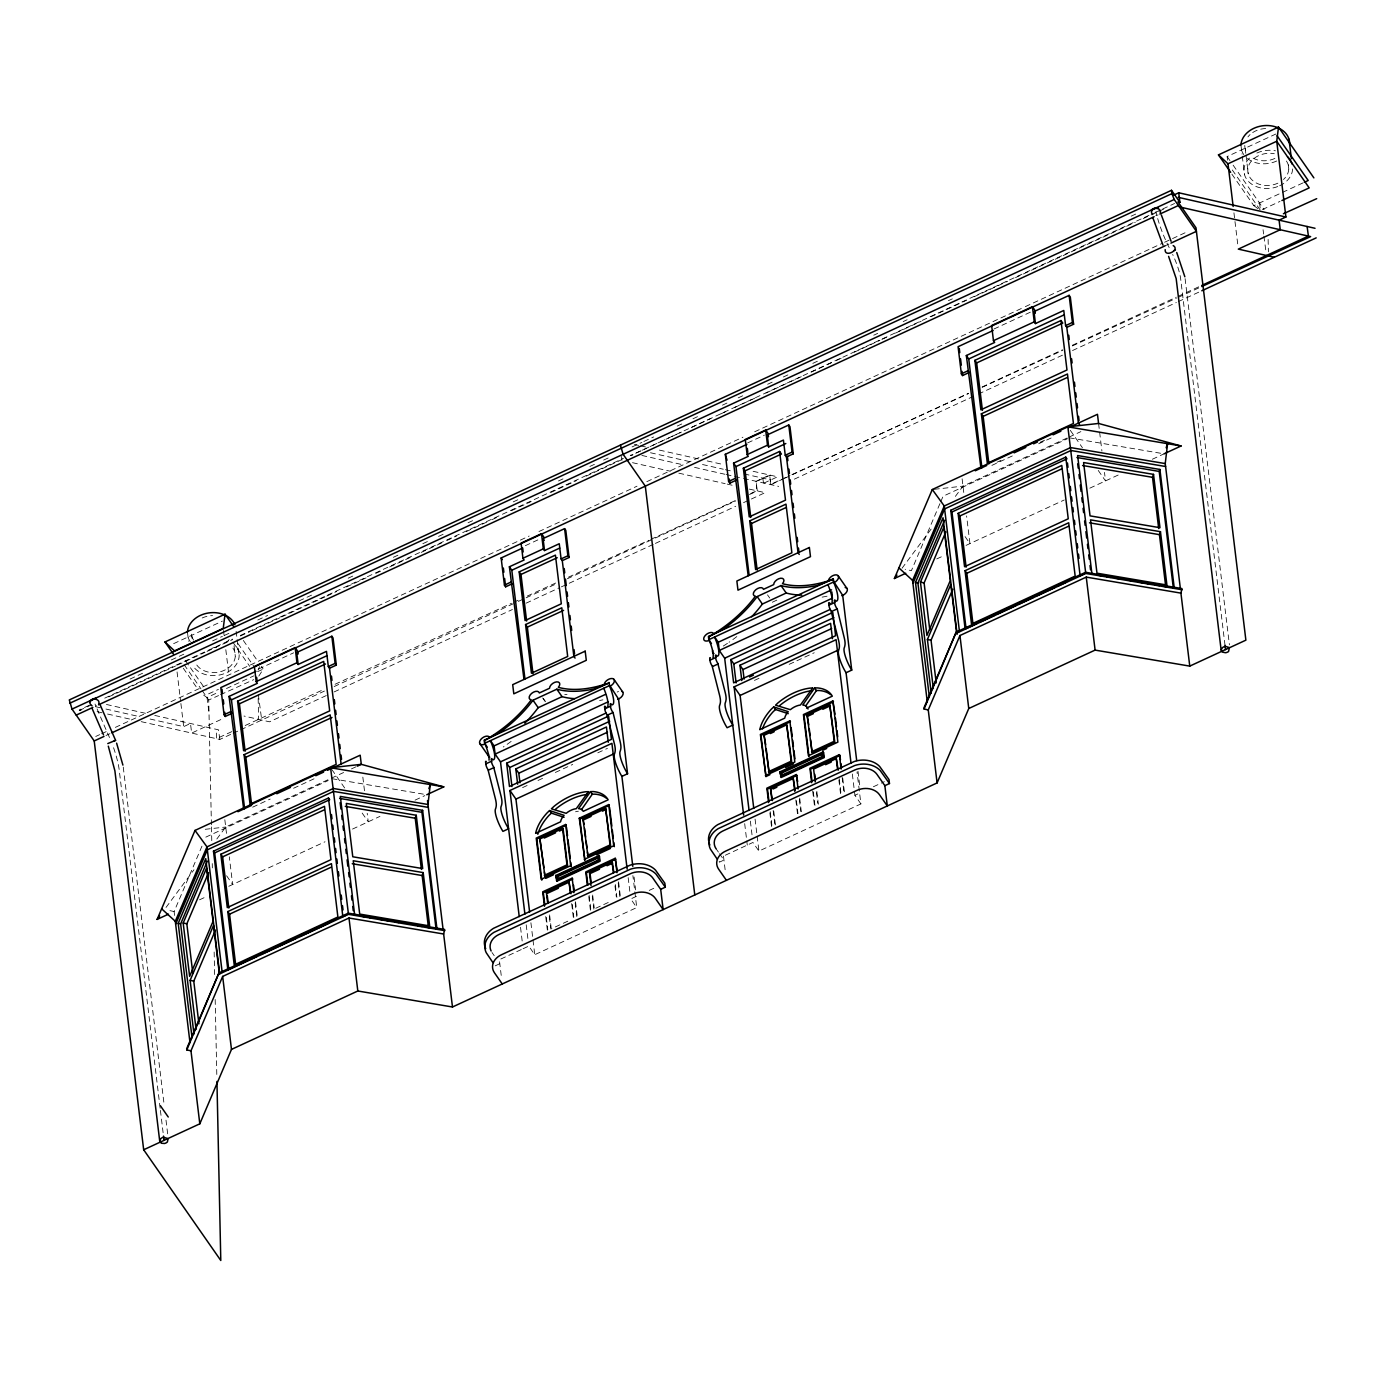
<?xml version="1.0" encoding="UTF-8"?>
<svg xmlns="http://www.w3.org/2000/svg" width="1386" height="1386" viewBox="0 0 1386 1386"><rect width="100%" height="100%" fill="white"/><g stroke="black" fill="none" stroke-linecap="round" stroke-linejoin="round"><path stroke-width="0.75" stroke-dasharray="5 3.75" d="M174.601 915.453L174.116 911.555L203.482 842.584M939.916 503.655L911.399 570.668L905.162 569.282M940.765 501.697L943.086 496.24L1067.463 438.738M258.056 669.975L259.615 666.649M258.818 676.091L263.271 669.091L261.365 666.354M166.025 907.432L193.953 869.802M216.822 838.998L225.71 827.026L343.607 772.522M902.026 568.26L932.518 527.2M955.37 496.396L962.993 486.139L1067.133 437.993M173.648 643.641L222.366 621.119M1227.563 160.17L1227.13 156.549L1275.848 134.026M130.076 679.053L143.815 672.695M171.327 659.961L185.083 653.603M212.595 640.886L222.418 636.347M224.393 635.446L230.284 632.709M257.796 619.992L267.619 615.453M299.064 600.918L312.82 594.559M348.181 578.205L354.071 575.467M393.381 557.311L401.23 553.672M422.851 543.676L430.717 540.038M438.565 536.399L444.473 533.679M468.052 522.782L475.9 519.144M513.236 501.888L521.101 498.25M558.437 480.977L566.302 477.356M589.882 466.441L595.772 463.721M603.638 460.083L611.486 456.462M632.051 446.95L641.874 442.411M643.832 441.493L653.655 436.954M677.234 426.056L683.142 423.336M692.965 418.78L698.856 416.06M722.435 405.162L728.326 402.425M738.149 397.886L744.057 395.166M767.636 384.269L773.527 381.531M783.35 376.992L789.24 374.272M812.82 363.357L818.71 360.637M873.734 335.204L877.667 333.385M903.204 321.569L907.137 319.75M948.405 300.675L952.338 298.856M1131.149 216.181L1137.04 213.461M88.999 705.422L79.175 709.961L81.081 710.394M104.73 698.146L232.45 639.102M240.315 635.464L623.475 458.298M640.176 451.16L630.353 455.699L1152.961 213.479M1154.936 212.578L1160.827 209.84M1162.802 208.939L1174.583 203.482M79.245 710.516L94.958 703.239M108.714 696.881L175.537 665.99M177.495 665.089L205.007 652.373M206.964 651.455L220.72 645.096M222.696 644.195L232.519 639.656M240.367 636.018L250.208 631.479M252.165 630.561L279.677 617.844M281.635 616.943L295.391 610.568M297.366 609.667L324.878 596.95M326.836 596.032L336.659 591.493M346.483 586.954L366.129 577.875M375.952 573.319L381.86 570.599M389.709 566.961L411.33 556.964M421.153 552.425L444.733 541.528M446.708 540.609L456.531 536.07M466.354 531.531L489.934 520.634M491.891 519.715L497.782 516.995M511.538 510.637L531.202 501.541M550.848 492.463L576.385 480.647M586.209 476.108L621.586 459.754M642.134 450.259L669.646 437.526M671.604 436.625L681.444 432.085M691.267 427.546L710.914 418.451M720.737 413.912L726.628 411.192M734.493 407.553L756.115 397.557M765.938 393.018L801.299 376.663M811.122 372.124L834.701 361.209M836.676 360.308L842.567 357.588M854.365 352.131L879.902 340.315M881.86 339.414L887.768 336.694M895.616 333.056L921.17 321.24M930.994 316.701L966.354 300.346M974.219 296.708L1007.622 281.271M1015.488 277.633L1135.342 222.21M1143.207 218.572L1149.098 215.852M1151.073 214.934L1156.963 212.214M1158.939 211.313L1164.829 208.576M95.738 736.468L99.653 734.649M101.611 733.748L107.502 731.028M115.35 727.39L529.157 536.053M538.963 531.531L637.023 486.191M646.829 481.652L742.931 437.214M754.694 431.774L1023.388 307.553M1025.345 306.635L1162.629 243.156M1164.604 242.255L1188.131 231.375M105.977 735.516L109.892 733.696M1165.037 245.842L1168.952 244.04M1231.877 174.134L1253.828 205.648L1304.313 182.294M258.68 668.988L293.641 652.823M525.346 545.686L538.322 539.691M747.66 442.896L764.362 435.169M994.022 328.984L1030.924 311.919M203.673 695.131L206.999 697.522L218.693 692.116M226.49 688.513L253.777 675.883M1262.438 209.529L1279.971 201.42M150.069 719.022L183.68 726.628L190.488 723.492L191.649 733.073L222.141 718.97M763.929 483.108L777.529 476.819L750.9 470.79M141.216 721.656L219.802 739.448L231.237 734.147M233.143 733.281L238.86 730.63M240.766 729.746L324.411 691.077M334.199 686.538L516.372 602.321M518.329 601.403L524.203 598.7M526.16 597.782L555.543 584.199M567.307 578.776L653.482 538.911M655.439 538.011L735.758 500.883M749.462 494.542L757.31 490.921L756.028 481.306L769.628 475.034L770.893 484.632L782.605 479.209M784.563 478.309L790.418 475.606M792.359 474.705L968.433 393.295M982.172 386.954L1062.56 349.774M1072.366 345.253L1176.281 297.193M1178.239 296.292L1199.808 286.313M326.316 695.547L269.508 721.811L244.005 716.042M334.147 691.926L512.404 609.511M526.108 603.17L559.424 587.768M561.382 586.867L567.255 584.147M569.213 583.246L653.447 544.3M655.405 543.399L735.706 506.271M743.554 502.633L749.428 499.93M751.385 499.012L765.089 492.671L746.188 488.392M794.369 479.14L976.524 394.923M978.499 394.005L1062.716 355.059M1072.521 350.537L1176.333 302.529M1178.291 301.628L1199.843 291.666M996.967 462.248L1000.883 460.429M1040.02 442.342L1045.893 439.622M252.668 807.172L270.201 799.064M293.589 788.253L316.978 777.442M991.891 465.384L1013.339 455.474M1038.668 443.763L1054.261 436.555M351.472 768.884L357.363 766.163M1069.091 437.075L1080.889 431.618M205.804 837.144L328.239 780.526M772.297 602.234L779.123 599.064M199.497 899.826L207.294 896.222M228.759 886.295L325.017 841.787M352.529 829.071L379.955 816.389M415.072 800.138L424.826 795.633M936.763 558.922L944.576 555.318M966.042 545.391L1064.257 499.982M1089.812 488.167L1119.178 474.584M1152.355 459.251L1164.067 453.828M522.574 787.612L528.361 784.926M538.011 780.474L543.797 777.806M555.353 772.452L572.713 764.431M597.782 752.841L607.432 748.371M754.452 680.405L760.238 677.719M789.171 664.344L794.94 661.676M796.881 660.775L814.24 652.754M567.81 921.188L550.814 929.036L548.995 914.05M595.755 908.263L608.974 902.147M521.292 949.566L499.324 959.718L501.524 977.892M523.111 948.717L528.776 946.101L534.771 954.711L636.746 907.57L632.882 875.588M636.417 896.326L630.751 898.96L636.746 907.57M649.22 890.401L654.712 887.872M725.311 855.231L752.945 842.463L758.939 851.073L860.914 803.915L857.033 771.95M860.914 803.915L854.919 795.304L860.585 792.688M873.388 786.763L884.372 781.687M495.183 965.851L499.809 963.703M231.791 731.652L216.476 738.686L216.268 729.331M245.201 725.502L323.319 689.656M335.083 684.251L511.573 603.274M513.53 602.373L519.421 599.67M527.269 596.067L556.687 582.57M568.451 577.165L648.856 540.28M650.814 539.379L737.092 499.774M750.831 493.485L756.704 490.783L756.513 481.427L770.166 475.155L770.373 484.511L789.985 475.519M791.943 474.618L968.45 393.624M982.172 387.318L1062.577 350.433M1072.383 345.928L1176.316 298.233M1178.273 297.332L1199.843 287.439M208.61 693.832L218.399 689.396M257.571 671.673L263.271 669.091M211.417 824.757L208.732 700.017L218.538 695.581M220.495 694.698L253.794 679.625M934.337 489.293L962.993 486.139M205.249 829.296L225.71 827.026M578.378 811.243L578.066 811.243A13.184 7.606 -34.9 0 0 575.536 811.78M1069.42 437.837L1161.97 453.482M332.138 778.724L424.705 794.369M169.958 910.637L174.116 911.555M634.424 444.438L638.582 445.374M640.661 445.842L648.977 447.73M659.389 450.086L698.908 459.026M707.224 460.914L723.856 464.674M650.502 452.754L692.099 462.162M702.511 464.518L723.301 469.23M725.38 469.698L731.617 471.101M744.109 473.925L770.737 479.954M641.891 455.44L683.229 464.847M694.559 467.359L724.826 474.255M726.143 474.497L733.142 476.143M734.563 476.403L741.458 478.014M743.537 478.482L778.689 486.399M630.284 455.145L632.189 455.578M632.518 462.681L670.408 471.257M678.828 473.163L725.138 483.645M727.234 484.112L733.558 485.55M106.427 704.469L146.362 713.513M154.764 715.419L218.52 729.833L219.802 739.448M95.426 706.669L103.846 708.575M105.942 709.043L139.553 716.649M97.089 711.676L105.492 713.582M107.588 714.05L130.7 719.282M1253.828 205.648L1260.48 210.429L1231.617 168.971M1227.13 156.549L1231.929 163.444M1233.124 165.159L1264.119 209.667M1070.287 430.318L1082.414 447.73M1098.232 470.426L1105.526 480.907L1104.486 472.401M965.089 536.607L969.94 543.589L966.596 515.921M767.497 594.854L769.698 598.007M716.164 848.873L718.398 852.078M719.507 853.672L723.96 860.065L719.351 862.196L718.866 858.211M543.347 698.492L545.547 701.645M542.636 697.972L544.837 701.143M492.013 952.511L494.23 955.716M243.33 640.453L257.952 661.468M331.791 769.473L345.131 788.634M362.162 813.062L368.243 821.794L367.203 813.287M237.942 643.502L253.534 665.869M232.865 642.168L249.705 666.354M185.637 660.862L189.224 666.025M190.436 667.74L206.012 690.124M184.147 664.708L200.987 688.877M202.183 690.609L208.732 700.017M183.281 668.225L197.903 689.24M226.594 875.761L232.657 884.493L229.314 856.825M123.25 767.099L164.189 1105.162M1259.493 203.032L1260.238 208.576M1263.062 229.729L1263.634 234.026M1263.911 236.174L1266.198 253.343M762.82 478.17L763.443 482.778L763.34 478.291M258.298 694.403L261.729 720.062M206.999 697.522L209.009 712.577M1288.287 164.899L1288.772 169.023M1245.789 153.309L1244.784 145.028A20.565 16.06 -6.9 0 0 1247.157 153.049M1246.031 155.336L1248.284 173.926M1240.938 145.097L1242.047 154.158M1242.289 156.22L1244.541 174.775M1233.938 212.855L1238.062 246.985M1185.099 278.638L1229.417 644.854M1225.016 645.287L1180.699 279.088A40.159 11.105 62.1 0 0 1172.66 254.435M1098.578 423.458L1101.922 451.108M962.109 478.811L964.015 494.646M857.986 771.274L859.805 786.26M852.338 773.994L854.919 795.304M842.74 778.152L844.472 792.584M842.134 777.303L844.126 793.78M839.223 778.741L841.285 795.876M838.876 780.023L840.696 795.01M816.822 791.354L818.364 804.209M816.475 792.636L817.775 803.343M813.27 791.787L815.02 806.202M812.681 790.921L814.414 805.335M799.687 798.059L801.42 812.491M799.324 799.272L800.831 811.624M796.413 800.796L797.972 813.634M795.824 799.93L797.626 814.916M773.752 811.26L775.571 826.264M773.163 810.412L774.982 825.398M770.218 811.694L771.967 826.108M769.871 812.889L771.621 827.303M755.075 819.091L756.877 834.008M757.137 836.139L758.939 851.073M750.363 821.136L752.165 836.053M744.68 823.648L747.279 845.079M723.475 856.08L725.432 872.227M621.517 456.462L621.985 460.291M634.078 877.043L635.637 889.899M628.17 877.633L629.972 892.549M618.572 881.808L620.322 896.222M618.225 883.003L619.975 897.418M615.315 884.528L616.874 897.383M614.968 885.81L616.268 896.517M592.654 895.01L594.213 907.847M592.307 896.292L593.866 909.129M589.119 895.425L590.852 909.84M588.773 896.621L590.505 911.035M575.519 901.714L577.269 916.129M575.173 902.91L576.905 917.324M572.262 904.434L573.821 917.289M571.656 903.568L573.475 918.572M549.601 914.916L551.16 927.754M546.309 917.393L547.799 929.746M545.703 916.527L547.453 930.942M530.907 922.73L534.771 954.711M526.195 924.791L528.014 939.708M520.53 927.303L522.331 942.289M362.837 777.113L364.639 792.012M236.14 631.323L236.902 637.508M237.145 639.57L239.137 656.046M234.043 645.772L235.291 656.115M223.492 630.491L224.272 636.884M225.814 649.688L228.915 675.294M224.827 819.715L226.75 835.533M191.563 634.182L192.048 638.305M187.457 632.189L188.565 641.25M177.061 671.933L180.63 701.385M180.89 703.482L183.68 726.628M166.008 1120.165L167.81 1135.151M160.152 1108.246L119.196 769.888A40.159 8.073 68.2 0 0 112.474 744.646M160.412 1110.394L163.253 1133.939M1268.121 239.414L1268.398 251.802M258.16 698.509L258.61 719.351M211.469 826.905L211.798 842.012M212.249 863.582L212.353 867.896M214.154 952.026L214.709 977.91M215.177 999.479L216.805 1074.982M96.57 705.717A4.505 3.517 -6.9 0 1 95.478 706.08M109.511 737.543A74.411 2.893 66.2 0 1 95.028 704.053M564.726 694.611A5.787 3.344 -34.9 0 1 567.03 694.646M232.935 648.111A20.565 16.06 -6.9 0 1 224.393 670.27A20.565 16.06 -6.9 0 1 196.673 664.882M1286.416 161.019A20.565 16.06 -6.9 0 1 1283.488 179.487M1277.875 183.177A20.565 16.06 -6.9 0 1 1247.868 171.864A20.565 16.06 -6.9 0 1 1274.306 153.725M1274.877 158.437A20.565 16.06 -6.9 0 1 1250.259 156.323M1247.92 136.919A20.565 16.06 -6.9 0 1 1250.068 134.581M1252.684 132.554A20.565 16.06 -6.9 0 1 1266.042 128.534M1169.178 247.592A74.411 31.982 64.1 0 1 1155.959 211.902M1158.072 214.917A4.505 3.517 -6.9 0 1 1155.803 215.419M736.832 636.572A92.949 53.69 -34.9 0 1 729.036 642.272M727.442 643.347A92.949 53.69 -34.9 0 1 722.574 646.482A5.787 3.344 -34.9 0 0 720.2 645.131M617.186 692.064A5.787 3.344 -34.9 0 1 618.537 691.493M602.91 699.826A92.949 53.69 -34.9 0 1 599.601 700.484M1292.618 168.953A24.428 19.057 -6.9 0 1 1279.676 185.759M1277.753 186.556A24.428 19.057 -6.9 0 1 1247.833 180.734A24.428 19.057 -6.9 0 1 1251.697 156.168M1256.877 153.032A24.428 19.057 -6.9 0 1 1275.449 150.797M1276.679 161.019A24.428 19.057 -6.9 0 1 1247.435 158.506M1243.762 154.608A24.428 19.057 -6.9 0 1 1240.955 146.76M827.061 596.188A92.949 53.69 -34.9 0 1 822.123 597.123M511.139 741.389A92.949 53.69 -34.9 0 1 503.274 747.002M190.28 641.701A24.428 19.057 -6.9 0 1 187.474 633.852M229.175 639.5A20.565 16.06 -6.9 0 1 225.762 642.896M216.389 647.227A20.565 16.06 -6.9 0 1 212.838 647.782M193.676 640.141A20.565 16.06 -6.9 0 1 191.303 632.12M202.2 617.983A20.565 16.06 -6.9 0 1 212.56 615.627M236.33 646.534A24.428 19.057 -6.9 0 1 226.195 672.851A24.428 19.057 -6.9 0 1 193.278 666.441"/><path stroke-width="1.5" d="M159.737 1141.302L160.655 1138.807A5.076 3.95 -6.9 0 1 163.548 1137.23L168.07 1138.651L167.411 1141.908A5.076 3.95 -6.9 0 1 164.518 1143.485L161.33 1143.225L159.737 1141.302L114.899 770.841L108.316 746.153M1180.439 589.137L1165.245 463.582L1167.566 443.693L1166.163 447.747M225.034 614.189L223.233 628.36L174.515 650.883L164.986 641.961L225.034 614.189L233.576 626.455M1230.664 172.366L1218.467 154.868L1278.516 127.096L1276.731 141.268L1285.896 217.013L1279.087 220.166L1280.248 229.729L1238.322 249.116L1274.271 257.259M1221.118 649.982L1222.487 647.626A5.076 3.95 -6.9 0 1 1225.64 646.396L1229.399 647.626L1228.568 651.507A5.076 3.95 -6.9 0 1 1225.432 652.719L1222.331 652.096L1221.118 649.982L1176.16 278.551L1168.606 256.375M421.413 869.42L415.228 818.225L416.25 815.263L346.309 803.43L352.772 856.773L422.695 868.589L416.25 815.263M428.88 788.651L430.284 784.597L427.962 804.469L333.316 788.478L206.982 846.881L175.294 921.292L189.986 1042.618M436.036 928.828L421.933 812.317L422.626 810.342L340.332 796.43L354.677 915.072M428.361 926.749L422.158 875.536L423.18 872.591L353.239 860.758L359.702 914.084L429.643 925.917L423.18 872.591M199.809 1123.821L231.479 1049.41L357.813 990.99L452.477 1006.998L443.641 934.008L444.663 929.452L348.336 913.166L218.919 973.007L186.677 1048.734L186.815 1049.912L190.973 1050.831L199.809 1123.821L143.676 1149.774L220.79 1260.48L216.944 1081.444M1158.696 528.534L1152.511 477.321L1153.516 474.376L1083.592 462.543L1090.037 515.869L1159.978 527.702L1153.516 474.376M1173.318 587.941L1159.216 471.431L1159.909 469.456L1077.615 455.544L1091.96 574.168M1165.643 585.845L1159.441 534.649L1160.463 531.687L1090.522 519.871L1096.984 573.198L1166.908 585.031L1160.463 531.687M937.092 782.934L968.762 708.506L1095.096 650.103L1189.76 666.112L1180.924 593.121L1181.946 588.565L1085.602 572.279L956.201 632.103L923.96 707.848L924.098 709.026L928.256 709.944L937.092 782.934L452.477 1006.998M168.451 914.171L157.12 919.403L195.01 830.422L330.578 767.74L361.296 764.344L443.78 786.867L426.784 794.732M175.658 924.219L207.328 849.809L333.662 791.389L428.326 807.397M192.048 1037.75L178.205 923.353L205.752 858.662L219.594 973.059M193.971 1034.043L180.63 923.89L207.346 861.156M183.177 923.024L206.583 868.034L213.046 921.378L189.639 976.35L183.177 923.024L186.833 923.821L192.758 972.885M186.833 923.821L208.558 872.764M196.067 1029.417L190.125 980.335L213.531 925.363L219.456 974.427M198.926 1023.821L193.763 981.149L215.488 930.093M186.815 1049.912L218.919 973.007M190.973 1050.831L222.661 976.42L348.995 918.017L443.641 934.008M905.734 573.284L894.403 578.516L932.293 489.518L1067.861 426.836L1098.578 423.458L1181.063 445.98L1164.067 453.828M927.269 701.732L912.577 580.405L944.264 505.994L1070.598 447.574L1165.245 463.582M912.941 583.333L944.611 508.922L1070.945 450.502L1165.591 466.51M929.33 696.863L915.488 582.466L943.034 517.758L957.12 634.286M931.236 693.156L917.913 583.004L944.628 520.252M920.46 582.12L943.866 527.148L950.328 580.474L926.922 635.464L920.46 582.12L924.098 582.934L929.781 629.868M924.098 582.934L945.841 531.877M933.332 688.513L927.407 639.448L950.813 584.476L956.738 633.541M936.208 682.917L931.045 640.245L952.771 589.206M924.098 709.026L956.201 632.103M928.256 709.944L959.944 635.533L1086.26 577.113L1180.924 593.121M89.553 701.749L90.471 700.536A5.076 2.183 -22.8 0 1 93.26 698.804L96.223 698.111M590.488 791.631L578.603 808.627A13.184 7.606 -34.9 0 1 583.229 811.33L608.159 799.809A42.394 24.498 -34.9 0 0 593.156 791.562L590.488 791.631L592.29 794.213L594.958 794.143A42.394 24.498 -34.9 0 1 606.427 798.267M581.583 809.511L592.29 794.213M814.639 687.976L802.754 704.972A13.184 7.606 -34.9 0 1 807.397 707.674L832.31 696.153A42.394 24.498 -34.9 0 0 817.324 687.906L814.639 687.976L816.441 690.575L819.126 690.488A42.394 24.498 -34.9 0 1 830.595 694.629M805.751 705.855L816.441 690.575M157.12 919.403L159.667 915.99M894.403 578.516L896.95 575.103M549.566 810.55L547.158 812.837A42.394 24.498 -34.9 0 0 535.637 833.332L560.568 821.811A13.184 7.606 -34.9 0 1 564.085 815.332L549.566 810.55L551.368 813.132L564.067 817.307M551.368 813.132L548.96 815.418A42.394 24.498 -34.9 0 0 537.82 834.268M773.717 706.912L771.309 709.182A42.394 24.498 -34.9 0 0 759.805 729.677L784.736 718.156A13.184 7.606 -34.9 0 1 788.253 711.676L773.717 706.912L775.519 709.493L788.236 713.669M775.519 709.493L773.111 711.763A42.394 24.498 -34.9 0 0 762.491 728.932M1151.385 209.91L1152.771 208.922A5.076 2.01 -14 0 1 1155.993 207.865L1158.072 207.709M1165.176 249.619C1164.448 258.039 1180.629 249.896 1173.18 245.565M1174.323 250.589L1175.467 249.913M484.65 740.436L500.155 732.224A95.426 55.128 -34.9 0 0 533.004 700.225L556.843 689.188A95.426 55.128 -34.9 0 0 593.554 689.033L609.286 682.813L484.407 740.072L484.632 744.23A5.787 3.344 -34.9 0 1 479.556 742.775A5.787 3.344 -34.9 0 1 483.801 737.04A5.787 3.344 -34.9 0 1 489.605 737.491A92.949 53.69 -34.9 0 0 531.254 699.843A5.787 3.344 -34.9 0 1 531.583 693.433A5.787 3.344 -34.9 0 1 539.327 692.965L549.532 688.253A5.787 3.344 -34.9 0 1 556.566 681.877A5.787 3.344 -34.9 0 1 558.333 687.335A92.949 53.69 -34.9 0 0 604.175 684.511A5.787 3.344 -34.9 0 1 609.286 679.019A5.787 3.344 -34.9 0 1 614.396 680.439A5.787 3.344 -34.9 0 1 610.186 686.174L618.52 699.012L627.563 773.752L621.898 776.368L632.796 866.337M833.887 582.726L833.194 578.811L708.558 636.434L708.783 640.575A5.787 3.344 -34.9 0 1 703.707 639.137A5.787 3.344 -34.9 0 1 707.951 633.402A5.787 3.344 -34.9 0 1 713.773 633.852A92.949 53.69 -34.9 0 0 755.405 596.205A5.787 3.344 -34.9 0 1 755.751 589.778A5.787 3.344 -34.9 0 1 763.478 589.327L773.7 584.615A5.787 3.344 -34.9 0 1 780.716 578.239A5.787 3.344 -34.9 0 1 782.484 583.679A92.949 53.69 -34.9 0 0 828.343 580.873A5.787 3.344 -34.9 0 1 833.436 575.381A5.787 3.344 -34.9 0 1 838.547 576.784A5.787 3.344 -34.9 0 1 834.337 582.536L842.688 595.374L851.732 670.114L846.066 672.73L856.687 760.55M100.26 705.076L115.592 740.349L114.137 740.99M1218.467 154.868L1227.996 163.791L1276.731 141.268L1309.198 187.89L1281.911 200.52M1189.76 666.112L1245.875 640.159L1195.979 227.754L1177.979 201.906L1179.884 202.339L1171.499 190.315L69.3 699.93L72.02 709.095L94.213 740.956L143.676 1149.774M69.698 703.274L1171.898 193.642L1171.499 190.315M1173.63 195.131L1178.724 192.775L1285.896 217.013M72.02 709.095L1174.219 199.48L1196.413 231.341L1170.91 243.122M76.213 715.124L92.862 707.432M98.527 704.816L1154.14 216.718M1159.909 214.05L1178.412 205.509M341.112 764.015L329.521 668.243L336.33 665.107L333.038 637.976L331.843 636.243L296.708 652.494L297.921 654.209L297.522 651.022L295.131 647.574L254.348 666.441L256.185 681.6L257.38 683.315L229.054 696.413L243.676 809.06M543.884 537.11L541.493 533.679L521.084 543.104L522.92 558.263L524.133 559.979L509.39 566.787L524.012 679.435M799.254 554.452L798.041 552.737L786.468 456.982L793.26 453.828L789.968 426.697L788.773 424.982L767.255 434.927L768.45 436.659L768.069 433.471L765.661 430.024L745.27 439.449L747.106 454.608L748.301 456.34L733.575 463.149L748.197 575.779M1079.59 424.844L1078.395 423.111L1066.804 327.356L1073.596 324.22L1070.321 297.072L1069.126 295.357L1033.991 311.59L1035.203 313.323L1034.805 310.135L1032.414 306.687L991.631 325.537L993.45 340.696L994.663 342.429L966.337 355.526L980.959 468.173M94.213 740.956L104.019 736.416M111.868 732.796L1165.037 245.842M1304.313 182.294L1308.211 180.492L1277.043 135.741M255.925 671.344L220.807 687.595L224.082 714.726L225.294 716.441L232.086 713.305M512.439 583.679L505.63 586.815L504.435 585.1L501.143 557.969L522.678 548.007L523.163 552.009M562.283 560.637L561.087 558.904L559.251 543.745L544.525 550.554L543.069 538.582L564.604 528.638L565.8 530.353L569.074 557.484L562.283 560.637L573.873 656.392L575.069 658.107M736.607 480.024L729.816 483.177L728.603 481.444L725.328 454.313L746.846 444.369M993.208 330.457L958.09 346.691L961.364 373.822L962.56 375.554L969.368 372.401M256.185 681.6L296.968 662.733L295.131 647.574M522.92 558.263L543.312 548.839L541.493 533.679M747.106 454.608L767.497 445.183L765.661 430.024M993.45 340.696L1034.251 321.847L1032.414 306.687M296.968 662.733L298.163 664.466L326.49 651.368L328.326 666.527L329.521 668.243M767.497 445.183L768.693 446.898L783.419 440.09L785.256 455.249L786.468 456.982M1034.251 321.847L1035.446 323.562L1063.772 310.464L1065.609 325.641L1066.804 327.356M244.612 808.644L231.445 699.861L326.94 655.717M524.965 679.036L511.798 570.235L559.736 548.076M749.133 575.381L735.966 466.58L785.827 443.537M981.894 467.758L968.727 358.974L1064.223 314.813M237.595 701.229L323.7 661.417L329.695 710.897L243.589 750.71L237.595 701.229L239.397 703.811L245.131 751.229M1060.983 320.53L1066.977 369.993L980.872 409.823L974.878 360.343L1060.983 320.53L1062.785 323.111L976.68 362.924L982.414 410.343M519.178 571.881L555.422 555.128L561.313 603.794L525.069 620.564L519.178 571.881L520.98 574.462L526.611 621.032M779.608 451.472L785.498 500.138L749.237 516.909L743.346 468.225L779.608 451.472L781.409 454.054L745.148 470.824L750.779 517.376M239.397 703.811L325.502 663.998M520.98 574.462L557.224 557.709M224.082 714.726L230.89 711.572M328.326 666.527L335.117 663.374L331.843 636.243M504.435 585.1L511.226 581.964M561.087 558.904L567.879 555.769L564.604 528.638M728.603 481.444L735.412 478.309M785.256 455.249L792.064 452.113L788.773 424.982M961.364 373.822L968.173 370.686M1065.609 325.641L1072.4 322.488L1069.126 295.357M1201.783 285.412L1308.401 236.105L1307.119 226.507M1201.801 290.765L1316.198 237.872M244.075 754.694L330.18 714.881L336.157 764.362L250.052 804.175L244.075 754.694L245.859 757.276L251.611 804.694M525.554 624.549L561.798 607.796L567.688 656.462L531.444 673.232L525.554 624.549L527.338 627.13L532.986 673.7M749.722 520.893L785.983 504.14L791.874 552.806L755.613 569.577L749.722 520.893L751.524 523.492L757.154 570.044M981.357 413.808L1067.463 373.995L1073.44 423.475L987.334 463.288L981.357 413.808L983.142 416.389L988.894 463.808M245.859 757.276L331.982 717.463M527.338 627.13L563.6 610.377M751.524 523.492L785.879 507.605M983.142 416.389L1067.307 377.477M237.959 811.711L251.472 805.457M276.802 793.745L290.436 787.439M315.783 775.727L323.579 772.123M327.477 770.321L360.187 755.197L361.296 764.344L357.363 766.163M975.242 470.807L986.797 465.471M1014.084 452.858L1025.779 447.435M1033.575 443.832L1037.473 442.03M1053.065 434.823L1060.862 431.219M1068.658 427.616L1097.469 414.293L1098.578 423.458M708.818 636.78L724.306 628.586A95.426 55.128 -34.9 0 0 757.172 596.569L781.011 585.55A95.426 55.128 -34.9 0 0 817.723 585.394L833.454 579.157M257.068 956.288L227.841 969.819L213.479 851.177L328.482 798.007L329.677 799.722L214.674 852.892L228.777 969.42M976.818 623.509L965.124 628.915L950.761 510.291L1065.765 457.12L1066.96 458.835L951.957 512.006L966.059 628.516M220.824 854.278L324.497 806.34L330.959 859.666L227.287 907.605L220.824 854.278L222.626 856.86L228.829 908.055M524.774 723.18A95.426 55.128 -34.9 0 0 538.201 707.692L562.04 696.656A95.426 55.128 -34.9 0 0 574.584 698.648M751.61 616.805A95.426 55.128 -34.9 0 0 762.369 604.036L786.208 593.017A95.426 55.128 -34.9 0 0 801.766 595.114M958.107 513.374L1061.78 465.436L1068.242 518.78L964.569 566.718L958.107 513.374L959.909 515.956L966.111 567.169M222.626 856.86L324.341 809.822M959.909 515.956L1061.624 468.936M489.033 760.152A21.726 5.197 65.2 0 0 485.828 745.859L484.788 743.26L609.424 685.637L610.464 688.236A21.726 5.197 65.2 0 1 611.746 704.798A3.863 0.918 65.2 0 0 610.62 706.15L604.954 708.766A3.863 0.918 65.2 0 0 606.947 714.587L614.345 743.693A21.76 5.215 65.2 0 1 615.211 750.865A58.281 13.947 65.2 0 1 614.414 754.071A16.078 3.846 65.2 0 0 621.898 776.368M712.958 657.57A21.726 5.197 65.2 0 0 709.996 642.22L708.956 639.622L833.592 581.999L833.194 578.811M519.23 916.579L500.502 761.85L495.097 754.105L494.109 745.893L605.457 694.403M743.641 815.089L724.67 658.211L719.265 650.467L718.277 642.238L831.565 589.864M495.097 754.105L608.402 701.714M719.265 650.467L832.57 598.076M491.649 761.157A3.863 0.918 65.2 0 0 493.641 766.978L501.039 796.084A21.76 5.215 65.2 0 1 501.905 803.256A58.281 13.947 65.2 0 1 501.108 806.461A16.078 3.846 65.2 0 0 508.593 828.759L502.927 831.375A16.078 3.846 65.2 0 1 495.443 809.077A58.281 13.947 65.2 0 0 496.24 805.872A21.76 5.215 65.2 0 0 495.374 798.7L487.976 769.594A3.863 0.918 65.2 0 1 485.984 763.773L491.649 761.157A3.863 0.918 65.2 0 1 492.775 759.788A21.726 5.197 65.2 0 0 490.453 740.644L494.109 745.893M715.817 657.501A3.863 0.918 65.2 0 0 717.809 663.34L725.19 692.428A21.76 5.215 65.2 0 1 726.073 699.618A58.281 13.947 65.2 0 1 725.276 702.823A16.078 3.846 65.2 0 0 732.761 725.121L727.096 727.737A16.078 3.846 65.2 0 1 719.611 705.439A58.281 13.947 65.2 0 0 720.408 702.234A21.76 5.215 65.2 0 0 719.525 695.044L712.144 665.956A3.863 0.918 65.2 0 1 710.152 660.117L715.817 657.501A3.863 0.918 65.2 0 1 716.926 656.15A21.726 5.197 65.2 0 0 714.622 637.006L718.277 642.238M846.066 672.73A16.078 3.846 65.2 0 1 838.582 650.432A58.281 13.947 65.2 0 0 839.362 647.227A21.76 5.215 65.2 0 0 838.495 640.037L831.098 610.949A3.863 0.918 65.2 0 1 829.105 605.128L834.77 602.494A3.863 0.918 65.2 0 1 835.897 601.143A21.726 5.197 65.2 0 0 834.632 584.597L833.592 581.999M500.502 761.85L605.994 713.08M724.67 658.211L830.145 609.442M488.409 770.148L494.074 767.532M607.38 715.141L613.045 712.525L620.01 741.077A21.76 5.215 65.2 0 1 620.876 748.249A58.281 13.947 65.2 0 1 620.079 751.455A16.078 3.846 65.2 0 0 627.563 773.752M712.56 666.51L718.225 663.894M831.531 611.503L837.196 608.887L844.161 637.421A21.76 5.215 65.2 0 1 845.027 644.611A58.281 13.947 65.2 0 1 844.247 647.816A16.078 3.846 65.2 0 0 851.732 670.114M506.652 763.236L608.627 716.077L611.434 739.344L509.459 786.503L506.652 763.236L509.65 767.532L511.954 786.572M730.803 659.58L832.778 612.439L835.602 635.706L733.627 682.848L730.803 659.58L733.8 663.894L736.105 682.934M509.65 767.532L609.667 721.292M733.8 663.894L833.818 617.654M517.654 784.199L515.8 768.901L606.444 726.992L608.281 742.29M741.805 680.561L739.951 665.263L830.595 623.353L832.449 638.634M519.958 782.761L518.797 773.215L607.501 732.189M744.109 679.123L742.948 669.559L831.669 628.551M227.772 911.59L331.445 863.651L337.889 916.995L234.217 964.933L227.772 911.59L229.556 914.171L235.759 965.384M965.037 570.703L1068.71 522.765L1075.172 576.091L971.499 624.029L965.037 570.703L966.839 573.284L973.041 624.48M229.556 914.171L331.271 867.151M966.839 573.284L1068.554 526.247M749.514 676.992L753.378 675.207M524.913 914.119L509.944 790.488L611.919 743.346L627.148 869.109M749.064 810.481L734.112 686.85L836.087 639.691L851.039 763.34M529.625 912.075L515.938 799.098L613.998 753.759M753.776 808.436L740.107 695.46L838.149 650.121M260.966 954.486L296.05 938.27M299.948 936.468L329.192 922.955M346.621 914.899L342.844 916.648L328.482 798.007M980.716 621.708L994.351 615.401M998.249 613.6L1015.799 605.491M1019.698 603.69L1033.332 597.383M1037.23 595.582L1054.781 587.456M1058.679 585.654L1066.475 582.051M1083.904 573.995L1080.127 575.744L1065.765 457.12M219.057 974.185L348.475 914.344L444.802 930.63M956.34 633.298L1085.758 573.457L1182.085 589.743M565.679 824.497L570.668 865.696L541.198 879.313L536.226 838.114L565.679 824.497L566.285 825.363L536.815 838.98L541.805 880.162M579.279 818.208L608.731 804.59L609.338 805.457L579.868 819.074L584.857 860.256L579.279 818.208L579.868 819.074M765.973 776.524L760.377 734.476L789.847 720.859L790.436 721.708L760.983 735.325L765.973 776.524L769.888 774.705M832.899 700.952L837.872 742.134L808.419 755.751L803.43 714.57L832.899 700.952L834.996 714.171M809.026 756.617L804.036 715.419L833.488 701.801M539.916 838.946L562.577 828.464L563.166 829.33L567.567 865.73L544.923 876.212L539.916 838.946L543.884 867.636M582.969 819.039L605.63 808.558L610.637 845.824L587.976 856.288L582.969 819.039L584.078 824.168M764.067 735.29L786.728 724.826L791.735 762.075L769.074 772.556L764.067 735.29L765.713 744.715M807.12 715.384L829.781 704.902L834.788 742.168L812.127 752.65L807.12 715.384L808.766 724.809M544.282 838.045L555.613 832.813M559.39 831.063L563.166 829.33M583.558 819.888L591.112 816.406M602.442 811.156L606.219 809.407M770.339 733.54L774.116 731.791M807.726 716.25L813.391 713.634M822.834 709.268L828.499 706.652M544.317 875.346L566.978 864.864L562.577 828.464M587.369 855.439L610.031 844.958L605.63 808.558M768.468 771.69L791.129 761.226L786.728 724.826M811.538 751.784L834.199 741.319L829.781 704.902M584.268 859.407L613.721 845.789L608.731 804.59M765.367 775.658L794.819 762.04L789.847 720.859M545.737 878.36L553.586 874.722M596.638 854.815L610.394 848.457M785.602 767.446L793.468 763.807M822.764 750.259L826.697 748.44M555.803 875.502L598.856 855.595L599.462 856.444L600.034 861.243L556.981 881.149L555.803 875.502L556.981 881.149M779.954 771.846L823.024 751.94L823.613 752.806L824.202 757.588L781.15 777.494L779.954 771.846L780.942 775.9M557.033 875.761L597.816 856.912L598.804 860.966L558.021 879.815L557.033 875.761L558.021 879.815M821.985 753.274L822.366 756.461L781.583 775.311L781.184 772.123L821.985 753.274L822.574 754.123L781.791 772.99L782.172 776.177L822.972 757.328M558.367 875.45L599.462 856.444M780.561 772.712L823.613 752.806M557.64 876.628L598.423 857.778M557.415 878.967L598.215 860.1M556.375 880.283L599.445 860.377L598.856 855.595M780.543 776.645L823.596 756.739L823.024 751.94M544.473 906.236L542.723 891.822L572.175 878.187L572.782 879.053L543.312 892.671L544.819 905.041M587.266 884.268L585.776 871.915L615.228 858.28L617.324 871.499M768.624 802.581L766.874 788.166L796.344 774.549L797.678 781.583M811.676 782.674L809.926 768.26L839.396 754.642L840.488 759.615M587.872 885.134L586.382 872.764L615.834 859.147M768.97 801.385L767.48 789.032L796.933 775.415M812.023 781.479L810.533 769.126L839.985 755.509M547.713 903.343L546.413 892.636L569.074 882.154L570.963 893.727M591.025 885.585L589.466 872.73L612.127 862.248L613.755 871.673M771.863 799.705L770.564 788.998L793.225 778.516L795.131 790.089M815.176 781.929L813.617 769.091L836.278 758.61L838.183 770.183M558.333 888.253L547.002 893.502L546.413 892.636M591.094 882.154L590.055 873.596L599.497 869.23M607.051 865.73L612.716 863.114M773.059 788.98L776.836 787.231M825.554 764.708L831.219 762.092M502.252 983.973L494.455 972.781A16.719 13.046 -6.9 0 1 501.385 954.781L632.83 894.005A16.719 13.046 -6.9 0 1 655.353 898.388L663.149 909.597L660.689 889.327L665.315 887.179L664.83 883.194L655.543 870.148A21.968 17.134 -6.9 0 0 630.058 865.193L493.572 928.291A21.968 17.134 -6.9 0 0 485.724 948.665M726.42 880.335L718.624 869.143A16.719 13.046 -6.9 0 1 725.554 851.143L856.981 790.366A16.719 13.046 -6.9 0 1 879.504 794.75L887.3 805.942L884.857 785.671L889.465 783.54L888.998 779.556L879.694 766.51A21.968 17.134 -6.9 0 0 854.209 761.538L717.723 824.653A21.968 17.134 -6.9 0 0 708.61 840.713M1201.801 286.538L1310.619 236.608L1179.382 206.912M1283.401 213.739L1316.7 198.666M841.804 595.737L843.138 595.166A5.787 3.344 -34.9 0 0 847.244 590.609A5.787 3.344 -34.9 0 0 845.183 587.525M617.654 699.393L618.988 698.804A5.787 3.344 -34.9 0 0 622.019 691.441M115.592 740.349L107.779 743.572M1181.063 445.98L1067.861 426.836L1085.758 573.457M1076.922 457.501L1159.216 471.431M1082.57 465.505L1152.511 477.321M1089.5 522.817L1159.441 534.649M1098.301 575.242L1102.511 575.952M1106.738 576.663L1110.948 577.39M1115.176 578.101L1119.403 578.811M1129.954 580.595L1134.164 581.306M1138.391 582.016L1142.601 582.726M1146.828 583.454L1151.056 584.164M1155.266 584.875L1159.493 585.585M1163.703 586.295L1167.93 587.023M443.78 786.867L330.578 767.74L348.475 914.344M339.639 798.405L421.933 812.317M345.287 806.392L415.228 818.225M352.235 863.721L422.158 875.536M361.018 916.129L365.228 916.856M369.456 917.567L373.683 918.277M377.893 918.987L382.12 919.698M386.33 920.425L390.557 921.136M394.767 921.846L398.995 922.556M417.983 925.761L422.21 926.489M426.42 927.199L430.648 927.91M915.488 582.466L917.913 583.004M927.407 639.448L931.045 640.245M178.205 923.353L180.63 923.89M190.125 980.335L193.763 981.149M1178.239 197.332L1315.037 228.292M898.925 567.913L912.577 580.405M161.642 908.8L175.294 921.292M932.293 489.518L944.264 505.994L959.458 631.531M195.01 830.422L206.982 846.881L222.176 972.435M837.196 608.887L836.763 608.333A3.863 0.918 65.2 0 1 834.77 602.494M613.045 712.525L612.612 711.971A3.863 0.918 65.2 0 1 610.62 706.15M1278.516 127.096L1313.876 177.876M1072.4 322.488L1073.596 324.22M974.878 360.343L976.68 362.924M966.337 355.526L968.727 358.974M950.761 510.291L951.957 512.006M792.064 452.113L793.26 453.828M838.097 575.71L846.898 588.34M743.346 468.225L745.148 470.824M733.575 463.149L735.966 466.58M725.328 454.313L727.026 460.221M781.011 585.55L786.208 593.017M889.465 783.54L880.179 770.495A21.968 17.134 -6.9 0 0 854.694 765.54L718.208 828.637A21.968 17.134 -6.9 0 0 710.36 849.012L717.099 858.973M757.172 596.569L762.369 604.036M884.857 785.671L877.061 774.479A16.719 13.046 -6.9 0 0 854.521 770.096L723.094 830.872A16.719 13.046 -6.9 0 0 716.164 848.873M739.951 665.263L742.948 669.559M709.251 640.349L711.451 643.52M734.112 686.85L740.107 695.46M770.564 788.998L772.47 800.554M567.879 555.769L569.074 557.484M543.069 538.582L544.265 540.315M543.312 548.839L544.525 550.554M613.929 679.348L622.73 691.978M509.39 566.787L511.798 570.235M501.143 557.969L502.356 559.684M556.843 689.188L562.04 696.656M665.315 887.179L656.028 874.133A21.968 17.134 -6.9 0 0 630.526 869.178L494.057 932.293A21.968 17.134 -6.9 0 0 486.209 952.667L492.931 962.612M533.004 700.225L538.201 707.692M660.689 889.327L652.893 878.118A16.719 13.046 -6.9 0 0 630.37 873.734L498.943 934.51A16.719 13.046 -6.9 0 0 491.112 951.004M515.8 768.901L518.797 773.215M570.668 865.696L571.257 866.545L570.772 862.421M485.083 744.005L487.283 747.158M479.695 743.364L488.496 756.011M509.944 790.488L515.938 799.098M335.117 663.374L336.33 665.107M229.054 696.413L231.445 699.861M164.986 641.961L173.51 654.209M213.479 851.177L214.674 852.892M160.36 1105.699L168.243 1117.012M1176.731 252.512L1184.839 276.767M1171.083 241.268L1161.364 215.021M1162.958 245.097L1152.754 217.533M103.482 734.84L92.117 708.506M1171.898 193.642L1174.219 199.48M116.615 743.139L122.904 765.107M1289.032 139.276L1291.371 158.645M1227.996 163.791L1233.159 206.462M1178.724 192.775L1179.884 202.339M1225.016 645.287L1225.536 649.566M1159.909 469.456L1174.254 588.08M1068.745 335.239L1069.264 339.518M1071.586 358.714L1072.106 362.976M1074.427 382.172L1074.947 386.434M1075.727 392.844L1076.246 397.106M1077.009 403.499L1077.528 407.779M1078.568 416.302L1079.07 420.564M1077.702 463.86L1078.204 468.104M1078.984 474.462L1079.486 478.69M1080.266 485.048L1081.028 491.406M1081.79 497.765L1082.31 501.992M1083.072 508.35L1083.592 512.595M1084.614 521.067L1085.134 525.294M1085.896 531.652L1086.676 538.011M1087.438 544.369L1087.958 548.596M1088.72 554.954L1089.24 559.199M1090.002 565.557L1090.522 569.785M1086.26 577.113L1095.096 650.103M1067.48 463.063L1067.982 467.307M1068.762 473.665L1069.264 477.893M1070.287 486.382L1070.806 490.609M1071.569 496.968L1072.088 501.212M1072.851 507.553L1073.37 511.798M1074.393 520.27L1074.912 524.514M1075.675 530.855L1076.194 535.1M1077.217 543.572L1077.736 547.816M1078.499 554.157L1079.018 558.402M1033.991 311.59L1035.446 323.562M959.285 348.423L959.788 352.598M960.55 358.853L961.312 365.124M962.057 371.379L962.56 375.554M959.944 635.533L968.762 708.506M831.825 591.909L832.31 596.015M835.481 718.277L836.486 726.524M836.988 730.647L837.733 736.815M840.99 763.738L841.493 767.861M839.396 754.642L841.129 769.057M836.278 758.61L837.577 769.317M787.369 456.34L787.889 460.602M788.929 469.126L789.431 473.406M790.211 479.799L790.73 484.06M791.51 490.471L792.012 494.733M793.052 503.257L793.572 507.536M794.351 513.929L794.854 518.191M797.175 537.387L797.695 541.666M798.475 548.059L798.994 552.321M809.285 729.105L810.065 735.516M810.567 739.812L812.127 752.65M814.743 774.237L815.522 780.647M767.255 434.927L768.693 446.898M791.181 727.893L792.186 736.122M792.688 740.245L793.433 746.43M793.935 750.554L794.923 758.783M796.344 774.549L798.076 788.963M793.225 778.516L794.784 791.371M747.331 448.354L747.816 452.338M766.233 749.012L769.074 772.556M729.296 479.002L729.816 483.177M708.558 636.434L708.956 639.622M694.784 894.958L645.304 486.139L623.111 454.279L620.408 445.114M609.043 682.449L609.719 686.382M609.58 807.501L611.832 826.039M612.317 830.162L613.322 838.409M613.825 842.515L614.327 846.638M615.228 858.28L616.978 872.695M612.127 862.248L613.426 872.955M564.223 568.52L564.743 572.782M565.523 579.192L566.302 585.585M567.065 591.978L567.584 596.257M568.364 602.65L568.884 606.912M569.906 615.453L570.426 619.715M571.205 626.108L571.708 630.387M574.047 649.584L574.549 653.845M584.597 828.464L585.637 837.023M586.157 841.302L586.936 847.73M587.456 852.009L587.976 856.288M566.528 827.425L567.532 835.654M568.017 839.777L570.27 858.315M573.527 885.238L574.272 891.406M572.175 878.187L573.925 892.619M569.074 882.154L570.356 892.861M544.403 871.915L544.923 876.212M547.262 895.633L548.042 902.061M503.361 568.035L503.863 572.21M504.625 578.482L505.63 586.815M484.407 740.072L484.788 743.26M427.494 800.571L443.156 930.023M422.626 810.342L436.971 928.984M331.479 676.143L331.982 680.405M334.303 699.601L334.823 703.863M335.603 710.273L336.122 714.535M336.885 720.928L337.404 725.207M338.444 733.731L338.964 737.993M339.726 744.403L340.246 748.665M341.025 755.058L341.545 759.337M340.159 802.633L340.921 808.991M341.701 815.349L342.203 819.594M342.983 825.935L343.485 830.179M344.525 838.651L345.027 842.896M345.807 849.254L346.309 853.481M347.089 859.84L347.851 866.198M348.614 872.556L349.133 876.784M349.896 883.142L350.415 887.387M351.438 895.858L351.957 900.086M352.72 906.444L353.239 910.689M348.995 918.017L357.813 990.99M331.479 814.552L331.982 818.797M332.761 825.155L333.264 829.382M334.303 837.854L334.806 842.099M335.585 848.457L336.088 852.685M336.867 859.043L337.37 863.287M338.392 871.759L338.912 875.987M341.216 895.061L341.736 899.289M342.498 905.647L343.018 909.892M296.708 652.494L298.163 664.466M256.653 677.338L257.138 681.323M222.003 689.31L222.505 693.485M223.267 699.739L223.77 703.915M224.775 712.265L225.294 716.441M222.661 976.42L231.479 1049.41M163.513 1136.087L164.033 1140.366M98.752 703.534A4.505 3.517 -6.9 0 0 98.441 700.866L97.748 700.155A4.505 3.517 -6.9 0 0 91.874 699.947A4.505 3.517 -6.9 0 0 90.506 704.538L91.181 705.249A4.505 3.517 -6.9 0 0 92.082 705.803M827.927 584.615A21.726 5.197 65.2 0 1 831.929 602.563M829.105 605.128A3.863 0.918 65.2 0 1 830.231 603.759M1160.255 212.734A4.505 3.517 -6.9 0 0 1160.342 210.915L1159.926 210.066A4.505 3.517 -6.9 0 0 1154.399 208.68A4.505 3.517 -6.9 0 0 1151.593 212.89L1151.991 213.739A4.505 3.517 -6.9 0 0 1152.684 214.449M713.981 653.534A5.787 3.344 -34.9 0 1 712.664 650.398M779.764 705.474A42.394 24.498 -34.9 0 1 811.746 690.696M489.812 757.189A5.787 3.344 -34.9 0 1 488.513 754.036M709.875 845.027A21.968 17.134 -6.9 0 1 709.06 842.913M604.954 708.766A3.863 0.918 65.2 0 1 606.08 707.414M603.759 688.253A21.726 5.197 65.2 0 1 607.761 706.202M555.595 809.129A42.394 24.498 -34.9 0 1 587.577 794.334M1240.938 145.097A24.428 19.057 -6.9 0 1 1266.18 125.52A24.428 19.057 -6.9 0 1 1289.621 144.231M1287.49 156.757A24.428 19.057 -6.9 0 1 1292.029 164.016M806.548 708.003A13.184 7.606 -34.9 0 1 808.125 708.922M710.152 660.117A3.863 0.918 65.2 0 1 710.412 657.796M485.984 763.773A3.863 0.918 65.2 0 1 486.243 761.451M187.457 632.189A24.428 19.057 -6.9 0 1 208.454 612.976A24.428 19.057 -6.9 0 1 234.979 624.791M588.461 791.683L576.281 808.662A13.184 7.606 -34.9 0 0 566.181 813.322L551.385 808.818L553.811 806.531A42.394 24.498 -34.9 0 1 585.776 791.752L588.461 791.683M812.612 688.045L800.432 705.024A13.184 7.606 -34.9 0 0 790.332 709.684L775.554 705.179L777.962 702.893A42.394 24.498 -34.9 0 1 809.944 688.114L812.612 688.045M585.187 651.16L512.699 684.667L513.808 693.832L586.295 660.308L585.187 651.16M809.372 547.505L736.867 581.029L737.976 590.176L810.481 556.652L809.372 547.505"/></g></svg>
